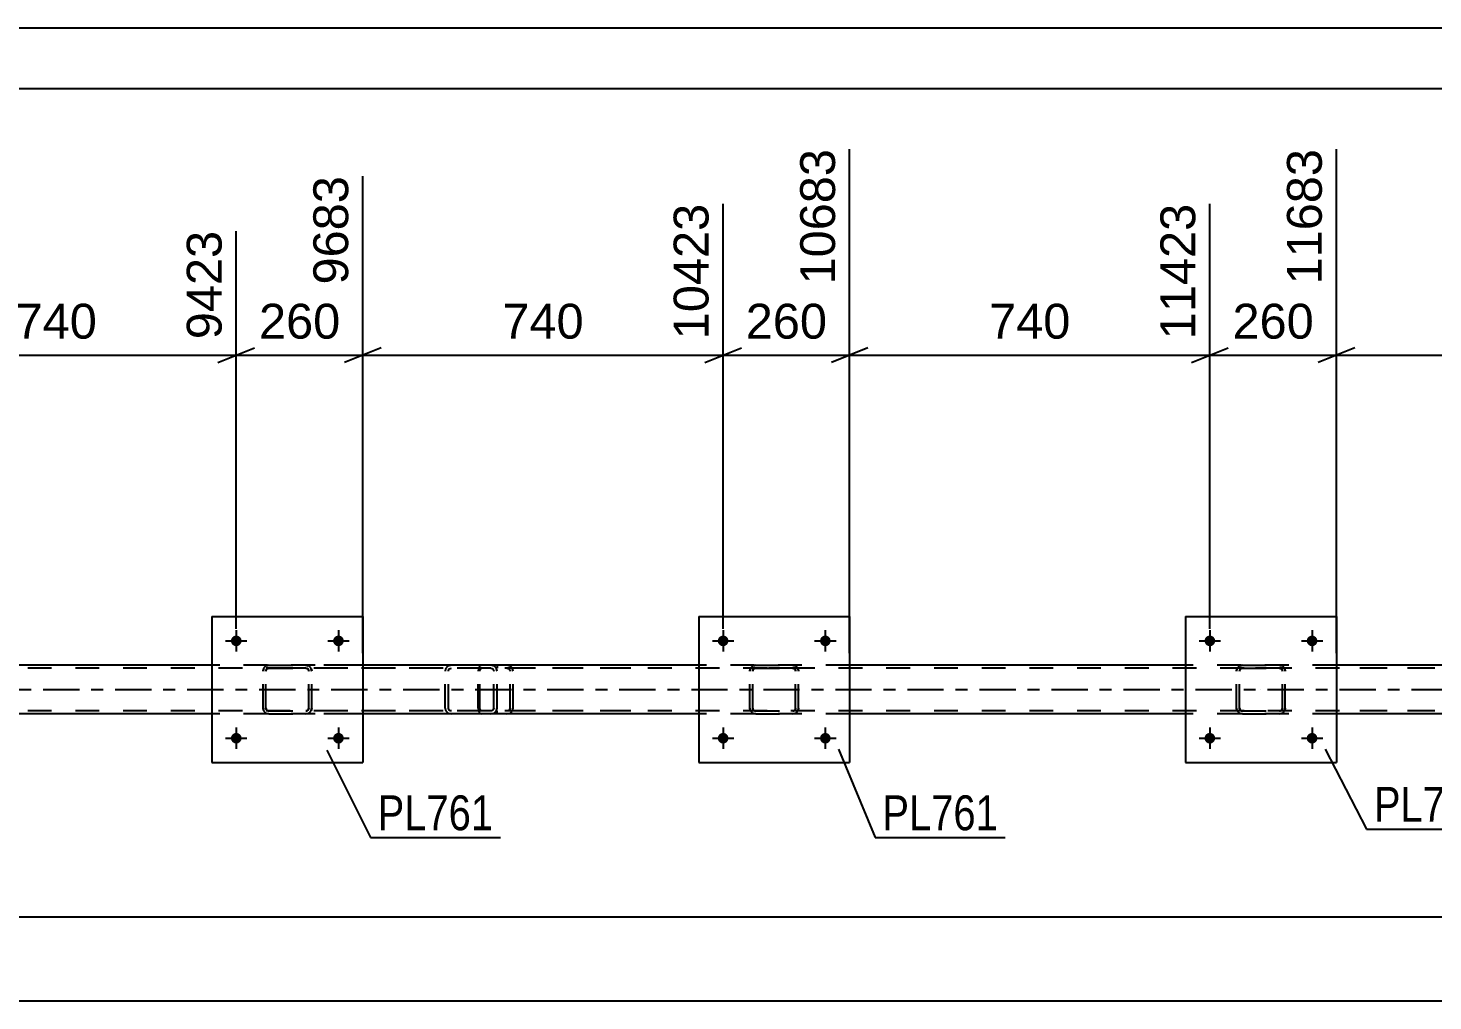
# Model space of a CAD drawing. Header units: millimetres. Extents: x 0 to 841, y 0 to 594.
# Drawn here: x 431.3 to 546.7, y 514.1 to 594 of the extents above; entities that cross this region are included whole.
import ezdxf

# ---------------------------------------------------------------- set-up
doc = ezdxf.new("R2010")
doc.units = ezdxf.units.MM
doc.linetypes.add('DXK_LINE_DOT2', pattern=[3.9198, 1.9599, -1.9599])
doc.linetypes.add('DXK_LINE_DOT3', pattern=[5.9187, 2.979, -0.9799, 0.9799, -0.9799])
doc.styles.add('Arial', font='ARIAL.TTF', dxfattribs={"height": 0.2})
doc.styles.add('Arial Narrow', font='ARIALN.TTF', dxfattribs={"height": 0.2})

# ---------------------------------------------------------------- blocks, each defined once
blk = doc.blocks.new('Unknown-717034467-1133')
at = {"color": 5, "linetype": 'Continuous'}
for p, q in [((841, 594), (0, 594)), ((836, 589), (5, 589))]:
    blk.add_line(p, q, dxfattribs=at)
blk = doc.blocks.new('Part-717034467-5661 - 5637')
at = {"color": 2, "linetype": 'Continuous'}
for p, q in [((446.41, 541.64), (418.82, 541.64)), ((486.42, 541.64), (458.81, 541.64)), ((526.42, 541.64), (498.82, 541.64)), ((566.42, 541.64), (538.82, 541.64)), ((446.41, 537.64), (418.82, 537.64)), ((486.42, 537.64), (458.81, 537.64)), ((526.42, 537.64), (498.82, 537.64)), ((566.42, 537.64), (538.82, 537.64))]:
    blk.add_line(p, q, dxfattribs=at)
at = {"color": 7, "linetype": 'DXK_LINE_DOT2'}
for p, q in [((458.81, 541.64), (446.41, 541.64)), ((498.82, 541.64), (486.42, 541.64)), ((538.82, 541.64), (526.42, 541.64)), ((746.82, 541.4), (71.5, 541.4)), ((746.82, 537.88), (71.5, 537.88)), ((458.81, 537.64), (446.41, 537.64)), ((498.82, 537.64), (486.42, 537.64)), ((538.82, 537.64), (526.42, 537.64))]:
    blk.add_line(p, q, dxfattribs=at)
at = {"color": 7, "linetype": 'DXK_LINE_DOT3'}
blk.add_line((71.5, 539.64), (746.82, 539.64), dxfattribs=at)
blk = doc.blocks.new('Bolt-717034467-5772 - 5637')
at = {"linetype": 'Continuous'}
for points in [[(448.85, 535.64, -1), (447.97, 535.64, -1)], [(457.25, 535.64, -1), (456.37, 535.64, -1)]]:
    blk.add_hatch(color=1, dxfattribs=at).paths.add_polyline_path(points)
at = {"color": 1, "linetype": 'Continuous'}
for p, q in [((448.41, 536.52), (448.41, 534.76)), ((456.81, 536.52), (456.81, 534.76)), ((447.53, 535.64), (449.29, 535.64)), ((455.93, 535.64), (457.69, 535.64))]:
    blk.add_line(p, q, dxfattribs=at)
blk = doc.blocks.new('Bolt-717034467-5708 - 5637')
at = {"linetype": 'Continuous'}
for points in [[(488.86, 535.64, -1), (487.98, 535.64, -1)], [(497.26, 535.64, -1), (496.38, 535.64, -1)]]:
    blk.add_hatch(color=1, dxfattribs=at).paths.add_polyline_path(points)
at = {"color": 1, "linetype": 'Continuous'}
for p, q in [((488.42, 536.52), (488.42, 534.76)), ((496.82, 536.52), (496.82, 534.76)), ((487.54, 535.64), (489.3, 535.64)), ((495.94, 535.64), (497.7, 535.64))]:
    blk.add_line(p, q, dxfattribs=at)
blk = doc.blocks.new('Bolt-717034467-5773 - 5637')
at = {"linetype": 'Continuous'}
for points in [[(448.85, 543.64, -1), (447.97, 543.64, -1)], [(457.25, 543.64, -1), (456.37, 543.64, -1)]]:
    blk.add_hatch(color=1, dxfattribs=at).paths.add_polyline_path(points)
at = {"color": 1, "linetype": 'Continuous'}
for p, q in [((448.41, 544.52), (448.41, 542.76)), ((456.81, 544.52), (456.81, 542.76)), ((447.53, 543.64), (449.29, 543.64)), ((455.93, 543.64), (457.69, 543.64))]:
    blk.add_line(p, q, dxfattribs=at)
blk = doc.blocks.new('Bolt-717034467-5709 - 5637')
at = {"linetype": 'Continuous'}
for points in [[(488.86, 543.64, -1), (487.98, 543.64, -1)], [(497.26, 543.64, -1), (496.38, 543.64, -1)]]:
    blk.add_hatch(color=1, dxfattribs=at).paths.add_polyline_path(points)
at = {"color": 1, "linetype": 'Continuous'}
for p, q in [((488.42, 544.52), (488.42, 542.76)), ((496.82, 544.52), (496.82, 542.76)), ((487.54, 543.64), (489.3, 543.64)), ((495.94, 543.64), (497.7, 543.64))]:
    blk.add_line(p, q, dxfattribs=at)
blk = doc.blocks.new('Bolt-717034467-5710 - 5637')
at = {"linetype": 'Continuous'}
for points in [[(528.86, 535.64, -1), (527.98, 535.64, -1)], [(537.26, 535.64, -1), (536.38, 535.64, -1)]]:
    blk.add_hatch(color=1, dxfattribs=at).paths.add_polyline_path(points)
at = {"color": 1, "linetype": 'Continuous'}
for p, q in [((528.42, 536.52), (528.42, 534.76)), ((536.82, 536.52), (536.82, 534.76)), ((527.54, 535.64), (529.3, 535.64)), ((535.94, 535.64), (537.7, 535.64))]:
    blk.add_line(p, q, dxfattribs=at)
blk = doc.blocks.new('Bolt-717034467-5711 - 5637')
at = {"linetype": 'Continuous'}
for points in [[(528.86, 543.64, -1), (527.98, 543.64, -1)], [(537.26, 543.64, -1), (536.38, 543.64, -1)]]:
    blk.add_hatch(color=1, dxfattribs=at).paths.add_polyline_path(points)
at = {"color": 1, "linetype": 'Continuous'}
for p, q in [((528.42, 544.52), (528.42, 542.76)), ((536.82, 544.52), (536.82, 542.76)), ((527.54, 543.64), (529.3, 543.64)), ((535.94, 543.64), (537.7, 543.64))]:
    blk.add_line(p, q, dxfattribs=at)
blk = doc.blocks.new('Part-717034467-5817 - 5637')
at = {"color": 7, "linetype": 'DXK_LINE_DOT2'}
for p, q in [((450.91, 541.6), (451.09, 541.64)), ((451.09, 541.64), (450.91, 541.6)), ((451.09, 541.64), (454.13, 541.64)), ((451.09, 541.64), (451.09, 541.64)), ((451.09, 541.64), (454.13, 541.64)), ((454.13, 541.64), (454.13, 541.64)), ((454.13, 541.64), (454.32, 541.6)), ((454.32, 541.6), (454.13, 541.64)), ((450.61, 541.16), (450.65, 541.34)), ((450.65, 541.34), (450.61, 541.16)), ((450.61, 538.12), (450.61, 541.16)), ((450.85, 541.16), (450.87, 541.25)), ((450.87, 541.25), (450.85, 541.16)), ((450.85, 538.12), (450.85, 541.16)), ((450.87, 541.25), (450.92, 541.33)), ((450.92, 541.33), (450.87, 541.25)), ((450.92, 541.33), (451, 541.38)), ((451, 541.38), (450.92, 541.33)), ((451, 541.38), (451.09, 541.4)), ((451.09, 541.4), (451, 541.38)), ((451.09, 541.4), (454.13, 541.4)), ((451.09, 541.4), (451.09, 541.4)), ((454.13, 541.4), (451.09, 541.4)), ((454.13, 541.4), (454.13, 541.4)), ((454.13, 541.4), (454.23, 541.38)), ((454.23, 541.38), (454.13, 541.4)), ((454.23, 541.38), (454.3, 541.33)), ((454.3, 541.33), (454.23, 541.38)), ((454.3, 541.33), (454.36, 541.25)), ((454.36, 541.25), (454.3, 541.33)), ((454.36, 541.25), (454.37, 541.16)), ((454.37, 541.16), (454.36, 541.25)), ((454.37, 538.12), (454.37, 541.16)), ((454.58, 541.34), (454.61, 541.16)), ((454.61, 541.16), (454.58, 541.34)), ((454.61, 538.12), (454.61, 541.16)), ((450.65, 537.93), (450.61, 538.12)), ((450.61, 538.12), (450.65, 537.93)), ((450.87, 538.02), (450.85, 538.12)), ((450.85, 538.12), (450.87, 538.03)), ((450.87, 538.03), (450.92, 537.95)), ((450.92, 537.95), (450.87, 538.02)), ((454.3, 537.95), (454.36, 538.03)), ((454.36, 538.02), (454.3, 537.95)), ((454.37, 538.12), (454.36, 538.02)), ((454.36, 538.03), (454.37, 538.12)), ((454.61, 538.12), (454.58, 537.93)), ((454.58, 537.93), (454.61, 538.12)), ((451.09, 537.64), (450.91, 537.67)), ((450.91, 537.67), (451.09, 537.64)), ((451, 537.89), (450.92, 537.95)), ((450.92, 537.95), (451, 537.9)), ((451, 537.9), (451.09, 537.88)), ((451.09, 537.88), (451, 537.89)), ((451.09, 537.88), (454.13, 537.88)), ((451.09, 537.88), (451.09, 537.88)), ((451.09, 537.88), (454.13, 537.88)), ((451.09, 537.64), (454.13, 537.64)), ((451.09, 537.64), (451.09, 537.64)), ((451.09, 537.64), (454.13, 537.64)), ((454.13, 537.88), (454.23, 537.9)), ((454.23, 537.89), (454.13, 537.88)), ((454.13, 537.88), (454.13, 537.88)), ((454.32, 537.67), (454.13, 537.64)), ((454.13, 537.64), (454.32, 537.67)), ((454.13, 537.64), (454.13, 537.64)), ((454.3, 537.95), (454.23, 537.89)), ((454.23, 537.9), (454.3, 537.95))]:
    blk.add_line(p, q, dxfattribs=at)
at = {"color": 7, "linetype": 'DXK_LINE_DOT3'}
blk.add_line((452.61, 539.64), (452.61, 539.64), dxfattribs=at)
at = {"color": 7, "linetype": 'DXK_LINE_DOT2'}
for centre, start, end in [((451.09, 541.16), 112.5, 157.5), ((451.09, 541.16), 112.5, 157.5), ((454.13, 541.16), 22.5, 67.5), ((454.13, 541.16), 22.5, 67.5), ((451.09, 538.12), 202.5, 247.5), ((451.09, 538.12), 202.5, 247.5), ((454.13, 538.12), 292.5, 337.5), ((454.13, 538.12), 292.5, 337.5)]:
    blk.add_arc(centre, 0.48, start, end, dxfattribs=at)
blk = doc.blocks.new('Part-717034467-5828 - 5637')
at = {"color": 2, "linetype": 'Continuous'}
for p, q in [((446.41, 545.64), (446.41, 533.64)), ((446.41, 545.64), (458.81, 545.64)), ((458.81, 545.64), (458.81, 533.64)), ((446.41, 533.64), (458.81, 533.64))]:
    blk.add_line(p, q, dxfattribs=at)
blk = doc.blocks.new('Part-717034467-5831 - 5637')
at = {"color": 7, "linetype": 'DXK_LINE_DOT2'}
for p, q in [((490.91, 541.6), (491.1, 541.64)), ((491.1, 541.64), (490.91, 541.6)), ((491.1, 541.64), (494.14, 541.64)), ((491.1, 541.64), (491.1, 541.64)), ((491.1, 541.64), (494.14, 541.64)), ((494.14, 541.64), (494.14, 541.64)), ((494.14, 541.64), (494.32, 541.6)), ((494.32, 541.6), (494.14, 541.64)), ((490.62, 541.16), (490.65, 541.34)), ((490.65, 541.34), (490.62, 541.16)), ((490.62, 538.12), (490.62, 541.16)), ((490.86, 541.16), (490.87, 541.25)), ((490.87, 541.25), (490.86, 541.16)), ((490.86, 538.12), (490.86, 541.16)), ((490.87, 541.25), (490.93, 541.33)), ((490.93, 541.33), (490.87, 541.25)), ((490.93, 541.33), (491, 541.38)), ((491, 541.38), (490.93, 541.33)), ((491, 541.38), (491.1, 541.4)), ((491.1, 541.4), (491, 541.38)), ((491.1, 541.4), (494.14, 541.4)), ((491.1, 541.4), (491.1, 541.4)), ((494.14, 541.4), (491.1, 541.4)), ((494.14, 541.4), (494.14, 541.4)), ((494.14, 541.4), (494.23, 541.38)), ((494.23, 541.38), (494.14, 541.4)), ((494.23, 541.38), (494.31, 541.33)), ((494.31, 541.33), (494.23, 541.38)), ((494.31, 541.33), (494.36, 541.25)), ((494.36, 541.25), (494.31, 541.33)), ((494.36, 541.25), (494.38, 541.16)), ((494.38, 541.16), (494.36, 541.25)), ((494.38, 538.12), (494.38, 541.16)), ((494.58, 541.34), (494.62, 541.16)), ((494.62, 541.16), (494.58, 541.34)), ((494.62, 538.12), (494.62, 541.16)), ((490.65, 537.93), (490.62, 538.12)), ((490.62, 538.12), (490.65, 537.93)), ((490.87, 538.02), (490.86, 538.12)), ((490.86, 538.12), (490.87, 538.03)), ((490.87, 538.03), (490.93, 537.95)), ((490.93, 537.95), (490.87, 538.02)), ((494.31, 537.95), (494.36, 538.03)), ((494.36, 538.02), (494.31, 537.95)), ((494.38, 538.12), (494.36, 538.02)), ((494.36, 538.03), (494.38, 538.12)), ((494.62, 538.12), (494.58, 537.93)), ((494.58, 537.93), (494.62, 538.12)), ((491.1, 537.64), (490.91, 537.67)), ((490.91, 537.67), (491.1, 537.64)), ((491, 537.89), (490.93, 537.95)), ((490.93, 537.95), (491, 537.9)), ((491, 537.9), (491.1, 537.88)), ((491.1, 537.88), (491, 537.89)), ((491.1, 537.88), (494.14, 537.88)), ((491.1, 537.88), (491.1, 537.88)), ((491.1, 537.88), (494.14, 537.88)), ((491.1, 537.64), (494.14, 537.64)), ((491.1, 537.64), (491.1, 537.64)), ((491.1, 537.64), (494.14, 537.64)), ((494.14, 537.88), (494.23, 537.9)), ((494.23, 537.89), (494.14, 537.88)), ((494.14, 537.88), (494.14, 537.88)), ((494.32, 537.67), (494.14, 537.64)), ((494.14, 537.64), (494.32, 537.67)), ((494.14, 537.64), (494.14, 537.64)), ((494.31, 537.95), (494.23, 537.89)), ((494.23, 537.9), (494.31, 537.95))]:
    blk.add_line(p, q, dxfattribs=at)
at = {"color": 7, "linetype": 'DXK_LINE_DOT3'}
blk.add_line((492.62, 539.64), (492.62, 539.64), dxfattribs=at)
at = {"color": 7, "linetype": 'DXK_LINE_DOT2'}
for centre, start, end in [((491.1, 541.16), 112.5, 157.5), ((491.1, 541.16), 112.5, 157.5), ((494.14, 541.16), 22.5, 67.5), ((494.14, 541.16), 22.5, 67.5), ((491.1, 538.12), 202.5, 247.5), ((491.1, 538.12), 202.5, 247.5), ((494.14, 538.12), 292.5, 337.5), ((494.14, 538.12), 292.5, 337.5)]:
    blk.add_arc(centre, 0.48, start, end, dxfattribs=at)
blk = doc.blocks.new('Part-717034467-5836 - 5637')
at = {"color": 2, "linetype": 'Continuous'}
for p, q in [((486.42, 545.64), (486.42, 533.64)), ((486.42, 545.64), (498.82, 545.64)), ((498.82, 545.64), (498.82, 533.64)), ((486.42, 533.64), (498.82, 533.64))]:
    blk.add_line(p, q, dxfattribs=at)
blk = doc.blocks.new('Part-717034467-5839 - 5637')
at = {"color": 7, "linetype": 'DXK_LINE_DOT2'}
for p, q in [((530.91, 541.6), (531.1, 541.64)), ((531.1, 541.64), (530.91, 541.6)), ((531.1, 541.64), (534.14, 541.64)), ((531.1, 541.64), (531.1, 541.64)), ((531.1, 541.64), (534.14, 541.64)), ((534.14, 541.64), (534.14, 541.64)), ((534.14, 541.64), (534.32, 541.6)), ((534.32, 541.6), (534.14, 541.64)), ((530.62, 541.16), (530.65, 541.34)), ((530.65, 541.34), (530.62, 541.16)), ((530.62, 538.12), (530.62, 541.16)), ((530.86, 541.16), (530.87, 541.25)), ((530.87, 541.25), (530.86, 541.16)), ((530.86, 538.12), (530.86, 541.16)), ((530.87, 541.25), (530.93, 541.33)), ((530.93, 541.33), (530.87, 541.25)), ((530.93, 541.33), (531, 541.38)), ((531, 541.38), (530.93, 541.33)), ((531, 541.38), (531.1, 541.4)), ((531.1, 541.4), (531, 541.38)), ((531.1, 541.4), (534.14, 541.4)), ((531.1, 541.4), (531.1, 541.4)), ((534.14, 541.4), (531.1, 541.4)), ((534.14, 541.4), (534.14, 541.4)), ((534.14, 541.4), (534.23, 541.38)), ((534.23, 541.38), (534.14, 541.4)), ((534.23, 541.38), (534.31, 541.33)), ((534.31, 541.33), (534.23, 541.38)), ((534.31, 541.33), (534.36, 541.25)), ((534.36, 541.25), (534.31, 541.33)), ((534.36, 541.25), (534.38, 541.16)), ((534.38, 541.16), (534.36, 541.25)), ((534.38, 538.12), (534.38, 541.16)), ((534.58, 541.34), (534.62, 541.16)), ((534.62, 541.16), (534.58, 541.34)), ((534.62, 538.12), (534.62, 541.16)), ((530.65, 537.93), (530.62, 538.12)), ((530.62, 538.12), (530.65, 537.93)), ((530.87, 538.02), (530.86, 538.12)), ((530.86, 538.12), (530.87, 538.03)), ((530.87, 538.03), (530.93, 537.95)), ((530.93, 537.95), (530.87, 538.02)), ((534.31, 537.95), (534.36, 538.03)), ((534.36, 538.02), (534.31, 537.95)), ((534.38, 538.12), (534.36, 538.02)), ((534.36, 538.03), (534.38, 538.12)), ((534.62, 538.12), (534.58, 537.93)), ((534.58, 537.93), (534.62, 538.12)), ((531.1, 537.64), (530.91, 537.67)), ((530.91, 537.67), (531.1, 537.64)), ((531, 537.89), (530.93, 537.95)), ((530.93, 537.95), (531, 537.9)), ((531, 537.9), (531.1, 537.88)), ((531.1, 537.88), (531, 537.89)), ((531.1, 537.88), (534.14, 537.88)), ((531.1, 537.88), (531.1, 537.88)), ((531.1, 537.88), (534.14, 537.88)), ((531.1, 537.64), (534.14, 537.64)), ((531.1, 537.64), (531.1, 537.64)), ((531.1, 537.64), (534.14, 537.64)), ((534.14, 537.88), (534.23, 537.9)), ((534.23, 537.89), (534.14, 537.88)), ((534.14, 537.88), (534.14, 537.88)), ((534.32, 537.67), (534.14, 537.64)), ((534.14, 537.64), (534.32, 537.67)), ((534.14, 537.64), (534.14, 537.64)), ((534.31, 537.95), (534.23, 537.89)), ((534.23, 537.9), (534.31, 537.95))]:
    blk.add_line(p, q, dxfattribs=at)
at = {"color": 7, "linetype": 'DXK_LINE_DOT3'}
blk.add_line((532.62, 539.64), (532.62, 539.64), dxfattribs=at)
at = {"color": 7, "linetype": 'DXK_LINE_DOT2'}
for centre, start, end in [((531.1, 541.16), 112.5, 157.5), ((531.1, 541.16), 112.5, 157.5), ((534.14, 541.16), 22.5, 67.5), ((534.14, 541.16), 22.5, 67.5), ((531.1, 538.12), 202.5, 247.5), ((531.1, 538.12), 202.5, 247.5), ((534.14, 538.12), 292.5, 337.5), ((534.14, 538.12), 292.5, 337.5)]:
    blk.add_arc(centre, 0.48, start, end, dxfattribs=at)
blk = doc.blocks.new('Part-717034467-5844 - 5637')
at = {"color": 2, "linetype": 'Continuous'}
for p, q in [((526.42, 545.64), (526.42, 533.64)), ((526.42, 545.64), (538.82, 545.64)), ((538.82, 545.64), (538.82, 533.64)), ((526.42, 533.64), (538.82, 533.64))]:
    blk.add_line(p, q, dxfattribs=at)
blk = doc.blocks.new('Part-717034467-5848 - 5637')
at = {"color": 7, "linetype": 'DXK_LINE_DOT2'}
for p, q in [((469.33, 541.64), (454.19, 541.64)), ((466.09, 541.64), (465.9, 541.6)), ((469.52, 541.6), (469.33, 541.64)), ((469.33, 541.4), (454.19, 541.4)), ((465.62, 541.33), (465.58, 541.16)), ((465.58, 538.12), (465.58, 541.16)), ((465.62, 541.34), (465.62, 541.33)), ((465.84, 541.16), (465.86, 541.25)), ((465.84, 538.12), (465.84, 541.16)), ((465.86, 541.25), (465.91, 541.33)), ((465.91, 541.33), (466, 541.38)), ((466, 541.38), (466.09, 541.4)), ((469.33, 541.4), (469.43, 541.38)), ((469.43, 541.38), (469.51, 541.33)), ((469.51, 541.33), (469.56, 541.25)), ((469.56, 541.25), (469.58, 541.16)), ((469.58, 538.12), (469.58, 541.16)), ((469.8, 541.33), (469.8, 541.34)), ((469.84, 541.16), (469.8, 541.33)), ((469.84, 538.12), (469.84, 541.16)), ((465.58, 538.12), (465.62, 537.93)), ((465.86, 538.03), (465.84, 538.12)), ((465.91, 537.95), (465.86, 538.03)), ((469.56, 538.03), (469.51, 537.95)), ((469.58, 538.12), (469.56, 538.03)), ((469.8, 537.93), (469.84, 538.12)), ((469.33, 537.88), (454.19, 537.88)), ((469.33, 537.64), (454.19, 537.64)), ((465.9, 537.67), (466.09, 537.64)), ((466, 537.9), (465.91, 537.95)), ((466.09, 537.88), (466, 537.9)), ((469.43, 537.9), (469.33, 537.88)), ((469.33, 537.64), (469.52, 537.67)), ((469.51, 537.95), (469.43, 537.9))]:
    blk.add_line(p, q, dxfattribs=at)
for centre, start, end in [((466.07, 541.14), 110.7583, 155.68), ((469.35, 541.14), 24.32, 69.2417), ((466.07, 538.14), 204.32, 249.2417), ((469.35, 538.14), 290.7583, 335.68)]:
    blk.add_arc(centre, 0.496, start, end, dxfattribs=at)
blk = doc.blocks.new('Part-717034467-5860 - 5637')
at = {"color": 7, "linetype": 'DXK_LINE_DOT2'}
for p, q in [((468.37, 541.5), (468.31, 541.34)), ((468.46, 541.6), (468.37, 541.5)), ((468.56, 541.64), (468.46, 541.6)), ((480.84, 541.64), (468.56, 541.64)), ((469.84, 541.64), (469.84, 541.4)), ((470.85, 541.6), (470.65, 541.64)), ((468.31, 541.34), (468.29, 541.16)), ((468.29, 538.12), (468.29, 541.16)), ((468.43, 541.16), (468.44, 541.25)), ((468.43, 538.12), (468.43, 541.16)), ((468.44, 541.25), (468.47, 541.33)), ((468.47, 541.33), (468.51, 541.38)), ((468.51, 541.38), (468.56, 541.4)), ((480.84, 541.4), (468.56, 541.4)), ((470.65, 541.4), (470.75, 541.38)), ((470.75, 541.38), (470.83, 541.33)), ((470.83, 541.33), (470.89, 541.25)), ((470.89, 541.25), (470.91, 541.16)), ((470.91, 538.12), (470.91, 541.16)), ((471.12, 541.33), (471.12, 541.34)), ((471.16, 541.16), (471.12, 541.33)), ((471.16, 538.12), (471.16, 541.16)), ((468.29, 538.12), (468.31, 537.93)), ((468.44, 538.03), (468.43, 538.12)), ((468.47, 537.95), (468.44, 538.03)), ((470.89, 538.03), (470.83, 537.95)), ((470.91, 538.12), (470.89, 538.03)), ((471.12, 537.93), (471.16, 538.12)), ((468.31, 537.93), (468.37, 537.78)), ((468.37, 537.78), (468.46, 537.67)), ((468.46, 537.67), (468.56, 537.64)), ((468.51, 537.9), (468.47, 537.95)), ((468.56, 537.88), (468.51, 537.9)), ((480.84, 537.88), (468.56, 537.88)), ((480.84, 537.64), (468.56, 537.64)), ((469.84, 537.64), (469.84, 537.88)), ((470.75, 537.9), (470.65, 537.88)), ((470.65, 537.64), (470.85, 537.67)), ((470.83, 537.95), (470.75, 537.9))]:
    blk.add_line(p, q, dxfattribs=at)
for centre, start, end in [((470.67, 541.14), 23.8494, 68.8059), ((470.67, 538.13), 291.1941, 336.1506)]:
    blk.add_arc(centre, 0.492, start, end, dxfattribs=at)
blk = doc.blocks.new('Part-717034467-5883 - 5637')
at = {"color": 7, "linetype": 'DXK_LINE_DOT2'}
for p, q in [((554.46, 541.64), (539.33, 541.64)), ((551.23, 541.64), (551.03, 541.6)), ((554.66, 541.6), (554.46, 541.64)), ((554.46, 541.4), (539.33, 541.4)), ((550.75, 541.33), (550.72, 541.16)), ((550.72, 538.12), (550.72, 541.16)), ((550.76, 541.34), (550.75, 541.33)), ((550.97, 541.16), (550.99, 541.25)), ((550.97, 538.12), (550.97, 541.16)), ((550.99, 541.25), (551.05, 541.33)), ((551.05, 541.33), (551.13, 541.38)), ((551.13, 541.38), (551.23, 541.4)), ((554.46, 541.4), (554.56, 541.38)), ((554.56, 541.38), (554.64, 541.33)), ((554.64, 541.33), (554.7, 541.25)), ((554.7, 541.25), (554.72, 541.16)), ((554.72, 538.12), (554.72, 541.16)), ((554.94, 541.33), (554.93, 541.34)), ((554.97, 541.16), (554.94, 541.33)), ((554.97, 538.12), (554.97, 541.16)), ((550.72, 538.12), (550.76, 537.93)), ((550.99, 538.03), (550.97, 538.12)), ((551.05, 537.95), (550.99, 538.03)), ((554.7, 538.03), (554.64, 537.95)), ((554.72, 538.12), (554.7, 538.03)), ((554.93, 537.93), (554.97, 538.12)), ((554.46, 537.88), (539.33, 537.88)), ((554.46, 537.64), (539.33, 537.64)), ((551.03, 537.67), (551.23, 537.64)), ((551.13, 537.9), (551.05, 537.95)), ((551.23, 537.88), (551.13, 537.9)), ((554.56, 537.9), (554.46, 537.88)), ((554.46, 537.64), (554.66, 537.67)), ((554.64, 537.95), (554.56, 537.9))]:
    blk.add_line(p, q, dxfattribs=at)
for centre, start, end in [((551.21, 541.14), 110.7583, 155.68), ((554.48, 541.14), 24.32, 69.2417), ((551.21, 538.14), 204.32, 249.2417), ((554.48, 538.14), 290.7583, 335.68)]:
    blk.add_arc(centre, 0.496, start, end, dxfattribs=at)
blk = doc.blocks.new('StraightDimension-717034467-9779 - 5637')
at = {"color": 7, "linetype": 'Continuous'}
blk.add_line((71.5, 520.96), (780.67, 520.96), dxfattribs=at)
blk = doc.blocks.new('StraightDimension-717034467-20740 - 5637')
at = {"color": 7, "linetype": 'Continuous'}
for p, q in [((458.81, 542.64), (458.81, 581.82)), ((448.41, 544.64), (448.41, 577.32)), ((446.91, 566.53), (449.91, 567.73)), ((448.41, 567.13), (458.81, 567.13)), ((460.31, 567.73), (457.31, 566.53))]:
    blk.add_line(p, q, dxfattribs=at)
at = {"color": 0}
blk.add_wipeout([(457.55, 567.88), (457.55, 572.08), (449.68, 572.08), (449.68, 567.88)], dxfattribs=at)
at = {"color": 3, "style": 'Arial'}
blk.add_text('260', height=2.865, dxfattribs=at).set_placement((450.28, 568.48))
at = {"color": 0, "linetype": 'Continuous'}
blk.add_wipeout([(458.21, 582.42), (454.01, 582.42), (454.01, 572.33), (458.21, 572.33)], dxfattribs=at)
at = {"color": 3, "linetype": 'Continuous', "style": 'Arial'}
blk.add_text('9683', height=2.865, rotation=90.0002, dxfattribs=at).set_placement((457.61, 572.93))
blk = doc.blocks.new('StraightDimension-717034467-20741 - 5637')
at = {"color": 7, "linetype": 'Continuous'}
for p, q in [((418.82, 542.64), (418.82, 581.82)), ((448.41, 544.64), (448.41, 577.32)), ((420.32, 567.73), (417.32, 566.53)), ((418.82, 567.13), (448.41, 567.13)), ((446.91, 566.53), (449.91, 567.73))]:
    blk.add_line(p, q, dxfattribs=at)
at = {"color": 0}
blk.add_wipeout([(437.55, 567.88), (437.55, 572.08), (429.68, 572.08), (429.68, 567.88)], dxfattribs=at)
at = {"color": 3, "style": 'Arial'}
blk.add_text('740', height=2.865, dxfattribs=at).set_placement((430.28, 568.48))
at = {"color": 0, "linetype": 'Continuous'}
blk.add_wipeout([(447.81, 577.92), (443.61, 577.92), (443.61, 567.83), (447.81, 567.83)], dxfattribs=at)
at = {"color": 3, "linetype": 'Continuous', "style": 'Arial'}
blk.add_text('9423', height=2.865, rotation=90.0002, dxfattribs=at).set_placement((447.21, 568.43))
blk = doc.blocks.new('StraightDimension-717034467-6046 - 5637')
at = {"color": 7, "linetype": 'Continuous'}
blk.add_line((70.86, 514.05), (781.31, 514.05), dxfattribs=at)
blk = doc.blocks.new('StraightDimension-717034467-20735 - 5637')
at = {"color": 7, "linetype": 'Continuous'}
for p, q in [((538.82, 542.64), (538.82, 584.05)), ((568.42, 544.64), (568.42, 579.55)), ((540.32, 567.73), (537.32, 566.53)), ((538.82, 567.13), (568.42, 567.13)), ((566.92, 566.53), (569.92, 567.73))]:
    blk.add_line(p, q, dxfattribs=at)
at = {"color": 0}
blk.add_wipeout([(557.55, 567.88), (557.55, 572.08), (549.68, 572.08), (549.68, 567.88)], dxfattribs=at)
at = {"color": 3, "style": 'Arial'}
blk.add_text('740', height=2.865, dxfattribs=at).set_placement((550.28, 568.48))
at = {"color": 0, "linetype": 'Continuous'}
blk.add_wipeout([(567.82, 580.15), (563.62, 580.15), (563.62, 567.83), (567.82, 567.83)], dxfattribs=at)
at = {"color": 3, "linetype": 'Continuous', "style": 'Arial'}
blk.add_text('12423', height=2.865, rotation=90.0002, dxfattribs=at).set_placement((567.22, 568.43))
blk = doc.blocks.new('StraightDimension-717034467-20736 - 5637')
at = {"color": 7, "linetype": 'Continuous'}
for p, q in [((538.82, 542.64), (538.82, 584.05)), ((528.42, 544.64), (528.42, 579.55)), ((526.92, 566.53), (529.92, 567.73)), ((528.42, 567.13), (538.82, 567.13)), ((540.32, 567.73), (537.32, 566.53))]:
    blk.add_line(p, q, dxfattribs=at)
at = {"color": 0}
blk.add_wipeout([(537.55, 567.88), (537.55, 572.08), (529.68, 572.08), (529.68, 567.88)], dxfattribs=at)
at = {"color": 3, "style": 'Arial'}
blk.add_text('260', height=2.865, dxfattribs=at).set_placement((530.28, 568.48))
at = {"color": 0, "linetype": 'Continuous'}
blk.add_wipeout([(538.22, 584.65), (534.02, 584.65), (534.02, 572.33), (538.22, 572.33)], dxfattribs=at)
at = {"color": 3, "linetype": 'Continuous', "style": 'Arial'}
blk.add_text('11683', height=2.865, rotation=90.0002, dxfattribs=at).set_placement((537.62, 572.93))
blk = doc.blocks.new('StraightDimension-717034467-20737 - 5637')
at = {"color": 7, "linetype": 'Continuous'}
for p, q in [((498.82, 542.64), (498.82, 584.05)), ((528.42, 544.64), (528.42, 579.55)), ((500.32, 567.73), (497.32, 566.53)), ((498.82, 567.13), (528.42, 567.13)), ((526.92, 566.53), (529.92, 567.73))]:
    blk.add_line(p, q, dxfattribs=at)
at = {"color": 0}
blk.add_wipeout([(517.55, 567.88), (517.55, 572.08), (509.68, 572.08), (509.68, 567.88)], dxfattribs=at)
at = {"color": 3, "style": 'Arial'}
blk.add_text('740', height=2.865, dxfattribs=at).set_placement((510.28, 568.48))
at = {"color": 0, "linetype": 'Continuous'}
blk.add_wipeout([(527.82, 580.15), (523.62, 580.15), (523.62, 567.83), (527.82, 567.83)], dxfattribs=at)
at = {"color": 3, "linetype": 'Continuous', "style": 'Arial'}
blk.add_text('11423', height=2.865, rotation=90.0002, dxfattribs=at).set_placement((527.22, 568.43))
blk = doc.blocks.new('StraightDimension-717034467-20738 - 5637')
at = {"color": 7, "linetype": 'Continuous'}
for p, q in [((498.82, 542.64), (498.82, 584.05)), ((488.42, 544.64), (488.42, 579.55)), ((486.92, 566.53), (489.92, 567.73)), ((488.42, 567.13), (498.82, 567.13)), ((500.32, 567.73), (497.32, 566.53))]:
    blk.add_line(p, q, dxfattribs=at)
at = {"color": 0}
blk.add_wipeout([(497.55, 567.88), (497.55, 572.08), (489.68, 572.08), (489.68, 567.88)], dxfattribs=at)
at = {"color": 3, "style": 'Arial'}
blk.add_text('260', height=2.865, dxfattribs=at).set_placement((490.28, 568.48))
at = {"color": 0, "linetype": 'Continuous'}
blk.add_wipeout([(498.22, 584.65), (494.02, 584.65), (494.02, 572.33), (498.22, 572.33)], dxfattribs=at)
at = {"color": 3, "linetype": 'Continuous', "style": 'Arial'}
blk.add_text('10683', height=2.865, rotation=90.0002, dxfattribs=at).set_placement((497.62, 572.93))
blk = doc.blocks.new('StraightDimension-717034467-20739 - 5637')
at = {"color": 7, "linetype": 'Continuous'}
for p, q in [((458.81, 542.64), (458.81, 581.82)), ((488.42, 544.64), (488.42, 579.55)), ((460.31, 567.73), (457.31, 566.53)), ((458.81, 567.13), (488.42, 567.13)), ((486.92, 566.53), (489.92, 567.73))]:
    blk.add_line(p, q, dxfattribs=at)
at = {"color": 0}
blk.add_wipeout([(477.55, 567.88), (477.55, 572.08), (469.68, 572.08), (469.68, 567.88)], dxfattribs=at)
at = {"color": 3, "style": 'Arial'}
blk.add_text('740', height=2.865, dxfattribs=at).set_placement((470.28, 568.48))
at = {"color": 0, "linetype": 'Continuous'}
blk.add_wipeout([(487.82, 580.15), (483.62, 580.15), (483.62, 567.83), (487.82, 567.83)], dxfattribs=at)
at = {"color": 3, "linetype": 'Continuous', "style": 'Arial'}
blk.add_text('10423', height=2.865, rotation=90.0002, dxfattribs=at).set_placement((487.22, 568.43))
blk = doc.blocks.new('Mark-717034467-5824 - 5637')
at = {"color": 30, "linetype": 'Continuous'}
for p, q in [((455.86, 534.66), (459.43, 527.48)), ((459.43, 527.48), (470.13, 527.48))]:
    blk.add_line(p, q, dxfattribs=at)
at = {"color": 0}
blk.add_wipeout([(469.53, 528.08), (469.53, 531.08), (460.03, 531.08), (460.03, 528.08)], dxfattribs=at)
blk.add_wipeout([(469.53, 528.08), (469.53, 531.08), (460.03, 531.08), (460.03, 528.08)], dxfattribs=at)
at = {"color": 3, "style": 'Arial Narrow'}
blk.add_text('PL761', height=2.863, dxfattribs=at).set_placement((460.03, 528.08))
blk = doc.blocks.new('Mark-717034467-5832 - 5637')
at = {"color": 30, "linetype": 'Continuous'}
for p, q in [((497.89, 534.73), (500.91, 527.48)), ((500.91, 527.48), (511.61, 527.48))]:
    blk.add_line(p, q, dxfattribs=at)
at = {"color": 0}
blk.add_wipeout([(511.01, 528.08), (511.01, 531.08), (501.51, 531.08), (501.51, 528.08)], dxfattribs=at)
blk.add_wipeout([(511.01, 528.08), (511.01, 531.08), (501.51, 531.08), (501.51, 528.08)], dxfattribs=at)
at = {"color": 3, "style": 'Arial Narrow'}
blk.add_text('PL761', height=2.863, dxfattribs=at).set_placement((501.51, 528.08))
blk = doc.blocks.new('Mark-717034467-5840 - 5637')
at = {"color": 30, "linetype": 'Continuous'}
for p, q in [((537.89, 534.73), (541.3, 528.18)), ((541.3, 528.18), (552, 528.18))]:
    blk.add_line(p, q, dxfattribs=at)
at = {"color": 0}
blk.add_wipeout([(551.4, 528.78), (551.4, 531.78), (541.9, 531.78), (541.9, 528.78)], dxfattribs=at)
blk.add_wipeout([(551.4, 528.78), (551.4, 531.78), (541.9, 531.78), (541.9, 528.78)], dxfattribs=at)
at = {"color": 3, "style": 'Arial Narrow'}
blk.add_text('PL761', height=2.863, dxfattribs=at).set_placement((541.9, 528.78))

msp = doc.modelspace()

# ---------------------------------------------------------------- block references
for name in ['Unknown-717034467-1133', 'Part-717034467-5828 - 5637', 'Part-717034467-5836 - 5637', 'Part-717034467-5844 - 5637', 'Bolt-717034467-5773 - 5637', 'Bolt-717034467-5709 - 5637', 'Bolt-717034467-5711 - 5637', 'Part-717034467-5661 - 5637', 'Part-717034467-5817 - 5637', 'Part-717034467-5848 - 5637', 'Part-717034467-5860 - 5637', 'Part-717034467-5831 - 5637', 'Part-717034467-5839 - 5637', 'Part-717034467-5883 - 5637', 'Bolt-717034467-5772 - 5637', 'Bolt-717034467-5708 - 5637', 'Bolt-717034467-5710 - 5637']:
    msp.add_blockref(name, (0, 0))

# ---------------------------------------------------------------- next in the draw order: block references
for name in ['StraightDimension-717034467-20735 - 5637', 'StraightDimension-717034467-20740 - 5637', 'StraightDimension-717034467-9779 - 5637']:
    msp.add_blockref(name, (0, 0))

# ---------------------------------------------------------------- next in the draw order: block references
for name in ['StraightDimension-717034467-20736 - 5637', 'StraightDimension-717034467-20741 - 5637', 'StraightDimension-717034467-6046 - 5637']:
    msp.add_blockref(name, (0, 0))

# ---------------------------------------------------------------- next in the draw order: block references
for name in ['StraightDimension-717034467-20737 - 5637', 'Mark-717034467-5824 - 5637', 'Mark-717034467-5832 - 5637', 'Mark-717034467-5840 - 5637']:
    msp.add_blockref(name, (0, 0))

# ---------------------------------------------------------------- next in the draw order: block references
msp.add_blockref('StraightDimension-717034467-20738 - 5637', (0, 0))

# ---------------------------------------------------------------- next in the draw order: block references
msp.add_blockref('StraightDimension-717034467-20739 - 5637', (0, 0))

doc.saveas('drawing.dxf')
